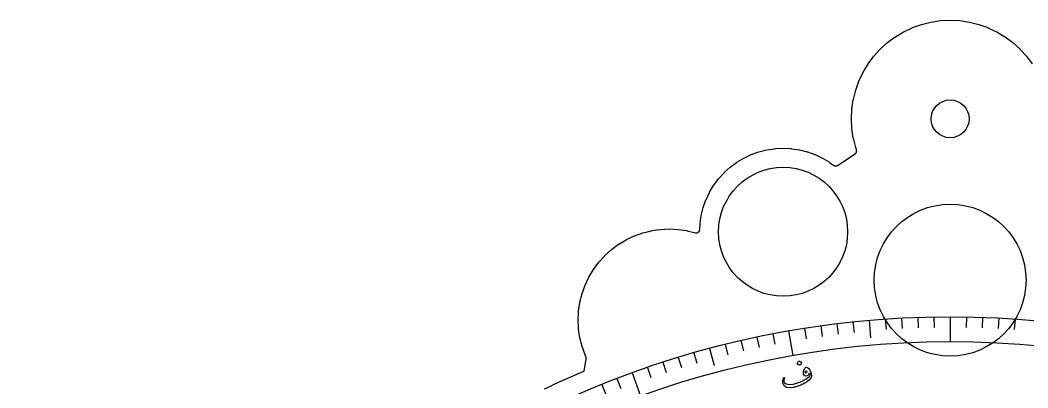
# Model space of a CAD drawing. Header units: millimetres. Extents: x -82 to 82, y -82 to 107.
# Drawn here: x -80.8 to 6.8, y 74.7 to 106.6 of the extents above; entities that cross this region are included whole.
import ezdxf

# ---------------------------------------------------------------- set-up
doc = ezdxf.new("R2010")
doc.units = ezdxf.units.MM
for name, color, linetype in [('CUT_INNER', 6, 'Continuous'), ('CUT_OUTER', 1, 'Continuous'), ('ENGRAVE', 7, 'Continuous'), ('ENGRAVE_FINE', 8, 'Continuous'), ('TEXT', 5, 'Continuous')]:
    doc.layers.add(name, color=color, linetype=linetype)

msp = doc.modelspace()

# ---------------------------------------------------------------- linework, layer by layer
at = {"layer": 'CUT_INNER'}
for centre, radius in [((0, 98.0525), 1.65), ((-14.52, 88.235), 5.61), ((0, 84.0275), 6.6)]:
    msp.add_circle(centre, radius, dxfattribs=at)
at = {"layer": 'CUT_OUTER'}
msp.add_lwpolyline([(-35.2733, 74.5791), (-34.815, 74.7941), (-34.3554, 75.0064), (-33.8946, 75.2157), (-33.4324, 75.4223), (-32.969, 75.626), (-32.5043, 75.8269), (-32.0385, 76.0249), (-31.8158, 76.118), (-31.6365, 77.1936), (-31.633, 77.2237), (-31.6326, 77.254), (-31.6353, 77.2842), (-31.641, 77.314), (-31.6496, 77.3431), (-31.6612, 77.3711), (-31.734, 77.525), (-31.7396, 77.5386), (-31.9965, 78.2565), (-32.0008, 78.2706), (-32.186, 79.0102), (-32.1889, 79.0247), (-32.3008, 79.7789), (-32.3022, 79.7936), (-32.3396, 80.5551), (-32.3396, 80.5699), (-32.3022, 81.3314), (-32.3008, 81.3461), (-32.1889, 82.1003), (-32.186, 82.1148), (-32.0008, 82.8544), (-31.9965, 82.8685), (-31.7396, 83.5864), (-31.734, 83.6), (-31.408, 84.2893), (-31.401, 84.3023), (-31.009, 84.9563), (-31.0009, 84.9685), (-30.5466, 85.581), (-30.5373, 85.5924), (-30.0252, 86.1573), (-30.0148, 86.1677), (-29.4499, 86.6798), (-29.4385, 86.6891), (-28.826, 87.1434), (-28.8138, 87.1515), (-28.1598, 87.5435), (-28.1468, 87.5505), (-27.4575, 87.8765), (-27.4439, 87.8821), (-26.726, 88.139), (-26.7119, 88.1433), (-25.9723, 88.3285), (-25.9578, 88.3314), (-25.2036, 88.4433), (-25.1889, 88.4447), (-24.4274, 88.4821), (-24.4126, 88.4821), (-23.6511, 88.4447), (-23.6364, 88.4433), (-22.8822, 88.3314), (-22.8677, 88.3285), (-22.1433, 88.1471), (-22.1144, 88.1413), (-22.0851, 88.1384), (-22.0557, 88.1384), (-22.0264, 88.1413), (-21.9975, 88.1471), (-21.9693, 88.1556), (-21.9421, 88.1669), (-21.9162, 88.1808), (-21.8917, 88.1971), (-21.8689, 88.2158), (-21.8481, 88.2366), (-21.8294, 88.2594), (-21.8131, 88.2838), (-21.7992, 88.3098), (-21.7879, 88.337), (-21.7794, 88.3652), (-21.7736, 88.3941), (-21.7707, 88.4233), (-21.7454, 88.9392), (-21.744, 88.9539), (-21.6416, 89.6441), (-21.6387, 89.6585), (-21.4692, 90.3353), (-21.4649, 90.3494), (-21.2298, 91.0063), (-21.2242, 91.0199), (-20.9259, 91.6507), (-20.919, 91.6637), (-20.5603, 92.2621), (-20.5521, 92.2744), (-20.1364, 92.8348), (-20.1271, 92.8462), (-19.6585, 93.3631), (-19.6481, 93.3735), (-19.1312, 93.8421), (-19.1198, 93.8514), (-18.5594, 94.2671), (-18.5471, 94.2753), (-17.9487, 94.634), (-17.9357, 94.6409), (-17.3049, 94.9392), (-17.2913, 94.9448), (-16.6344, 95.1799), (-16.6203, 95.1842), (-15.9435, 95.3537), (-15.9291, 95.3566), (-15.2389, 95.459), (-15.2242, 95.4604), (-14.5274, 95.4946), (-14.5126, 95.4946), (-13.8158, 95.4604), (-13.8011, 95.459), (-13.1109, 95.3566), (-13.0965, 95.3537), (-12.4197, 95.1842), (-12.4056, 95.1799), (-11.7487, 94.9448), (-11.7351, 94.9392), (-11.1043, 94.6409), (-11.0913, 94.634), (-10.4929, 94.2753), (-10.4806, 94.2671), (-10.1416, 94.0156), (-10.1161, 93.9987), (-10.0891, 93.9844), (-10.0608, 93.973), (-10.0315, 93.9645), (-10.0014, 93.9591), (-9.971, 93.9567), (-9.9404, 93.9574), (-9.9101, 93.9612), (-9.8804, 93.9681), (-9.8515, 93.978), (-9.8237, 93.9908), (-9.7974, 94.0063), (-8.2603, 95.0225), (-8.2373, 95.0394), (-8.216, 95.0583), (-8.1966, 95.0792), (-8.1793, 95.1018), (-8.1641, 95.1259), (-8.1514, 95.1514), (-8.1411, 95.178), (-8.1334, 95.2054), (-8.1283, 95.2335), (-8.1259, 95.2618), (-8.1263, 95.2903), (-8.1293, 95.3187), (-8.135, 95.3466), (-8.1433, 95.3738), (-8.2081, 95.5549), (-8.2123, 95.569), (-8.4133, 96.3715), (-8.4162, 96.3859), (-8.5376, 97.2042), (-8.539, 97.2189), (-8.5796, 98.0451), (-8.5796, 98.0599), (-8.539, 98.8861), (-8.5376, 98.9008), (-8.4162, 99.7191), (-8.4133, 99.7335), (-8.2123, 100.536), (-8.2081, 100.5501), (-7.9294, 101.329), (-7.9237, 101.3426), (-7.57, 102.0904), (-7.5631, 102.1034), (-7.1378, 102.813), (-7.1296, 102.8252), (-6.6368, 103.4897), (-6.6275, 103.5011), (-6.0719, 104.114), (-6.0615, 104.1244), (-5.4486, 104.68), (-5.4372, 104.6893), (-4.7727, 105.1821), (-4.7605, 105.1903), (-4.0509, 105.6156), (-4.0379, 105.6225), (-3.2901, 105.9762), (-3.2765, 105.9819), (-2.4976, 106.2606), (-2.4835, 106.2648), (-1.681, 106.4658), (-1.6666, 106.4687), (-0.8483, 106.5901), (-0.8336, 106.5915), (-0.0074, 106.6321), (0.0074, 106.6321), (0.8336, 106.5915), (0.8483, 106.5901), (1.6666, 106.4687), (1.681, 106.4658), (2.4835, 106.2648), (2.4976, 106.2606), (3.2765, 105.9819), (3.2901, 105.9762), (4.0379, 105.6225), (4.0509, 105.6156), (4.7605, 105.1903), (4.7727, 105.1821), (5.4372, 104.6893), (5.4486, 104.68), (6.0615, 104.1244), (6.0719, 104.114), (6.6275, 103.5011), (6.6368, 103.4897), (7.1296, 102.8252)], dxfattribs=at)
at = {"layer": 'ENGRAVE'}
for points in [[(0, 80.85), (0, 78.6844)], [(-7.0465, 80.5423), (-6.9117, 79.0014)], [(-14.0395, 79.6217), (-13.6634, 77.489)], [(-20.9255, 78.0951), (-20.5252, 76.6009)], [(-27.6523, 75.9741), (-26.9116, 73.9391)]]:
    msp.add_lwpolyline(points, dxfattribs=at)
for radius in [80.85, 80.85, 78.6844]:
    msp.add_circle((0, 0), radius, dxfattribs=at)
at = {"layer": 'ENGRAVE_FINE'}
for points in [[(-5.6398, 80.6531), (-5.5751, 79.7272)], [(-4.2314, 80.7392), (-4.1828, 79.8123)], [(-2.8216, 80.8007), (-2.7892, 79.8732)], [(-1.411, 80.8377), (-1.3948, 79.9097)], [(1.411, 80.8377), (1.3948, 79.9097)], [(2.8216, 80.8007), (2.7892, 79.8732)], [(4.2314, 80.7392), (4.1828, 79.8123)], [(5.6398, 80.6531), (5.5751, 79.7272)], [(-12.6477, 79.8546), (-12.5025, 78.9379)], [(-11.2521, 80.0632), (-11.123, 79.1441)], [(-9.8531, 80.2474), (-9.74, 79.3261)], [(-8.4511, 80.4071), (-8.3541, 79.4841)], [(-16.8097, 79.0832), (-16.6167, 78.1754)], [(-15.4269, 79.3646), (-15.2498, 78.4535)], [(-19.5594, 78.4484), (-19.3349, 77.5479)], [(-18.1873, 78.7778), (-17.9785, 77.8735)], [(-23.6383, 77.3172), (-23.3669, 76.4297)], [(-22.2853, 77.718), (-22.0295, 76.8258)], [(-26.3222, 76.4452), (-26.02, 75.5676)], [(-24.984, 76.8929), (-24.6972, 76.0102)], [(-28.974, 75.48), (-28.6414, 74.6135)], [(-30.2869, 74.9628), (-29.9393, 74.1023)]]:
    msp.add_lwpolyline(points, dxfattribs=at)
at = {"layer": 'TEXT'}
for points in [[(-12.5461, 76.4439), (-12.4874, 76.4578), (-12.4248, 76.4448), (-12.3581, 76.4049), (-12.2876, 76.3379), (-12.2198, 76.2469), (-12.1614, 76.1348), (-12.1122, 76.0015), (-12.0723, 75.8472), (-12.0615, 75.7906), (-12.057, 75.7372), (-12.0587, 75.6869), (-12.0664, 75.6398), (-12.1048, 75.5422), (-12.1694, 75.4445), (-12.2602, 75.3465), (-12.377, 75.2483), (-12.4441, 75.2005), (-12.5138, 75.1543), (-12.5861, 75.1096), (-12.6611, 75.0665), (-12.7389, 75.0249), (-12.8198, 74.9848), (-12.9036, 74.9461), (-12.9904, 74.9089), (-13.078, 74.8737), (-13.1638, 74.8412), (-13.2481, 74.8113), (-13.3307, 74.784), (-13.4119, 74.7596), (-13.4919, 74.7381), (-13.5707, 74.7195), (-13.6484, 74.704), (-13.9783, 74.6704), (-14.2332, 74.7108), (-14.4135, 74.8259), (-14.5194, 75.0163), (-14.5305, 75.0631), (-14.5382, 75.1174), (-14.5423, 75.1792), (-14.543, 75.2485), (-14.5372, 75.3259), (-14.5233, 75.4026), (-14.5011, 75.4785), (-14.4708, 75.5538), (-14.4658, 75.5627), (-14.4593, 75.5696), (-14.4513, 75.5746), (-14.4418, 75.5775), (-14.4321, 75.5781), (-14.4239, 75.5757), (-14.4169, 75.5703), (-14.4114, 75.5621), (-14.4076, 75.5526), (-14.4063, 75.5434), (-14.4072, 75.5345), (-14.4105, 75.5259), (-14.4601, 75.3551), (-14.461, 75.2173), (-14.4135, 75.1122), (-14.3178, 75.0398), (-14.1265, 74.9817), (-13.8983, 74.9686), (-13.6329, 75.0003), (-13.33, 75.0763), (-13.1987, 75.1195), (-13.0684, 75.1692), (-12.9388, 75.2252), (-12.8101, 75.2877), (-12.6822, 75.3566), (-12.5555, 75.4318), (-12.4298, 75.5134), (-12.305, 75.6014), (-12.2396, 75.6545), (-12.1923, 75.708), (-12.1631, 75.7619), (-12.1521, 75.8163), (-12.1681, 75.85), (-12.1896, 75.8797), (-12.2165, 75.9056), (-12.2489, 75.9275), (-12.2524, 75.9283), (-12.2561, 75.9256), (-12.2601, 75.9195), (-12.2642, 75.91), (-12.2957, 75.8351), (-12.335, 75.7762), (-12.3822, 75.7334), (-12.4372, 75.7066), (-12.5428, 75.6877), (-12.6294, 75.705), (-12.6971, 75.7587), (-12.746, 75.8487), (-12.7596, 75.9331), (-12.7486, 76.0409), (-12.7128, 76.1722), (-12.6521, 76.3267), (-12.6313, 76.3659), (-12.6067, 76.3984), (-12.5783, 76.4244), (-12.5461, 76.4439)], [(-13.1805, 76.9843), (-13.1774, 76.9886), (-13.1725, 76.9917), (-13.1659, 76.9936), (-13.1575, 76.9943), (-13.0953, 76.9811), (-13.0356, 76.9621), (-12.9784, 76.9374), (-12.9238, 76.9069), (-12.9181, 76.9018), (-12.9151, 76.8963), (-12.9147, 76.8903), (-12.9168, 76.8839), (-13.0196, 76.6368), (-13.024, 76.6306), (-13.0305, 76.6281), (-13.0391, 76.6295), (-13.05, 76.6346), (-13.0594, 76.6391), (-13.0741, 76.6456), (-13.0942, 76.6543), (-13.1197, 76.6651), (-13.1509, 76.6779), (-13.1882, 76.6926), (-13.2317, 76.7093), (-13.2813, 76.728), (-13.288, 76.7314), (-13.2918, 76.7353), (-13.2925, 76.7397), (-13.2903, 76.7446)], [(-12.4455, 76.0345), (-12.4367, 76.0495), (-12.4357, 76.0633), (-12.4425, 76.0758), (-12.4571, 76.087), (-12.5127, 76.1107), (-12.5585, 76.1111), (-12.5943, 76.0882), (-12.6201, 76.042), (-12.6223, 76.0288), (-12.6214, 76.0176), (-12.6174, 76.0084), (-12.6103, 76.0013), (-12.5646, 75.9821), (-12.5219, 75.9812), (-12.4822, 75.9987), (-12.4455, 76.0345)]]:
    msp.add_lwpolyline(points, close=True, dxfattribs=at)

doc.saveas('drawing.dxf')
